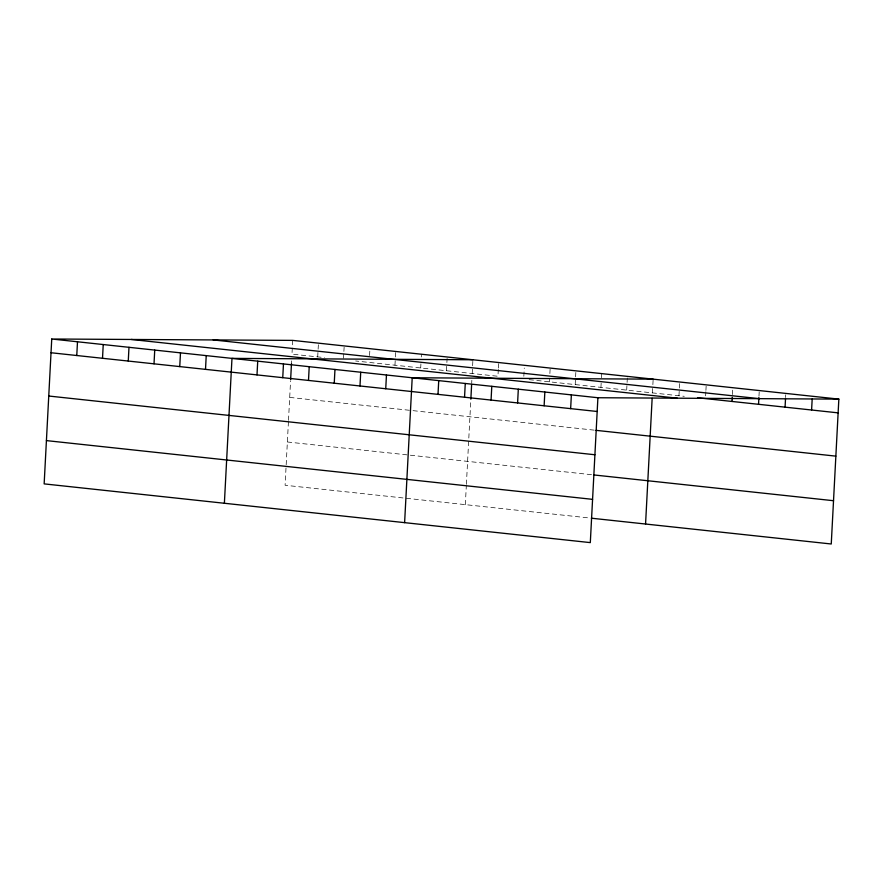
<?xml version="1.0" encoding="UTF-8"?>
<svg xmlns="http://www.w3.org/2000/svg" width="883" height="883" viewBox="0 0 883 883"><rect width="100%" height="100%" fill="white"/><g stroke="black" fill="none" stroke-linecap="round" stroke-linejoin="round"><path stroke-width="0.66" stroke-dasharray="4.42 3.31" d="M288.432 421.721L285.099 485.264L589.999 518.045M288.498 420.363L290.551 381.169M291.478 363.597L291.622 360.893M292.692 340.385L291.975 354.127L324.491 357.626M317.714 356.898L318.443 343.145M343.542 358.288L343.829 352.792M343.895 351.412L344.116 347.295M369.58 355.562L369.933 348.686M394.966 365.198L395.319 358.332M395.396 356.953L395.683 351.456M420.705 367.968L420.926 363.851M421.29 356.975L421.434 354.226M446.456 370.739L446.82 363.862M446.886 362.494L447.107 358.366M465.33 504.646L466.323 485.705M466.39 484.359L470.782 400.551M471.71 382.979L471.853 380.275M472.206 373.509L472.924 359.767M498.31 369.403L497.957 376.279L355.661 360.981M498.387 368.034L498.674 362.527M523.84 376.301L524.27 368.045M549.447 381.82L549.59 379.072M549.877 373.564L550.164 368.068M575.197 384.58L575.915 370.838M600.937 387.35L601.157 383.233M601.444 377.736L601.665 373.608M626.687 390.12L627.338 377.747M652.438 392.891L652.791 386.014M652.868 384.646L653.155 379.149M678.961 395.75L679.689 381.997M705.638 395.849L705.848 391.721M705.925 390.352L706.135 386.224M732.382 394.58L732.669 389.083M758.983 396.059L759.192 391.931M785.583 397.538L785.727 394.789M529.116 379.635L684.27 396.312M289.701 397.405L411.666 410.518M413.023 410.661L594.612 430.187M287.372 441.986L592.272 474.778"/><path stroke-width="1.32" d="M51.744 339.006L44.15 483.884L590.308 542.615L597.901 397.736L51.744 339.006L292.692 340.385L838.85 399.116L831.256 543.994L591.356 518.2M76.766 355.518L77.494 341.776M102.516 358.288L103.234 344.547M128.267 361.059L128.984 347.317M154.017 363.829L154.735 350.076M179.757 366.6L180.485 352.847M205.507 369.37L206.225 355.617M224.381 503.266L231.975 358.388L472.924 359.767M256.997 374.9L257.726 361.158M282.748 377.67L283.465 363.928M290.628 379.822L291.478 363.597M308.498 380.441L309.216 366.699M334.249 383.211L334.966 369.458M359.988 385.981L360.717 372.229M385.739 388.752L386.456 374.999M404.613 522.648L412.206 377.769L653.155 379.149M438.012 394.37L438.73 380.628M464.546 397.218L465.264 383.476M470.86 399.204L471.632 384.326M491.069 400.076L491.787 386.335M517.593 402.924L518.321 389.182M544.127 405.783L544.844 392.03M570.65 408.63L571.367 394.889M645.561 524.027L652.151 398.299M732.018 401.456L732.239 397.328M758.541 404.304L758.905 397.427M785.075 407.151L785.506 398.906M811.598 410.01L812.183 399.017M597.901 397.736L838.85 399.116M213.178 339.922L759.336 398.663M697.537 397.747L838.133 412.858M131.258 339.458L677.416 398.2M51.026 352.747L597.184 411.489M595.959 430.341L835.859 456.136M48.753 396.026L594.91 454.756M593.63 474.922L833.53 500.716M46.413 440.606L592.57 499.348"/></g></svg>
